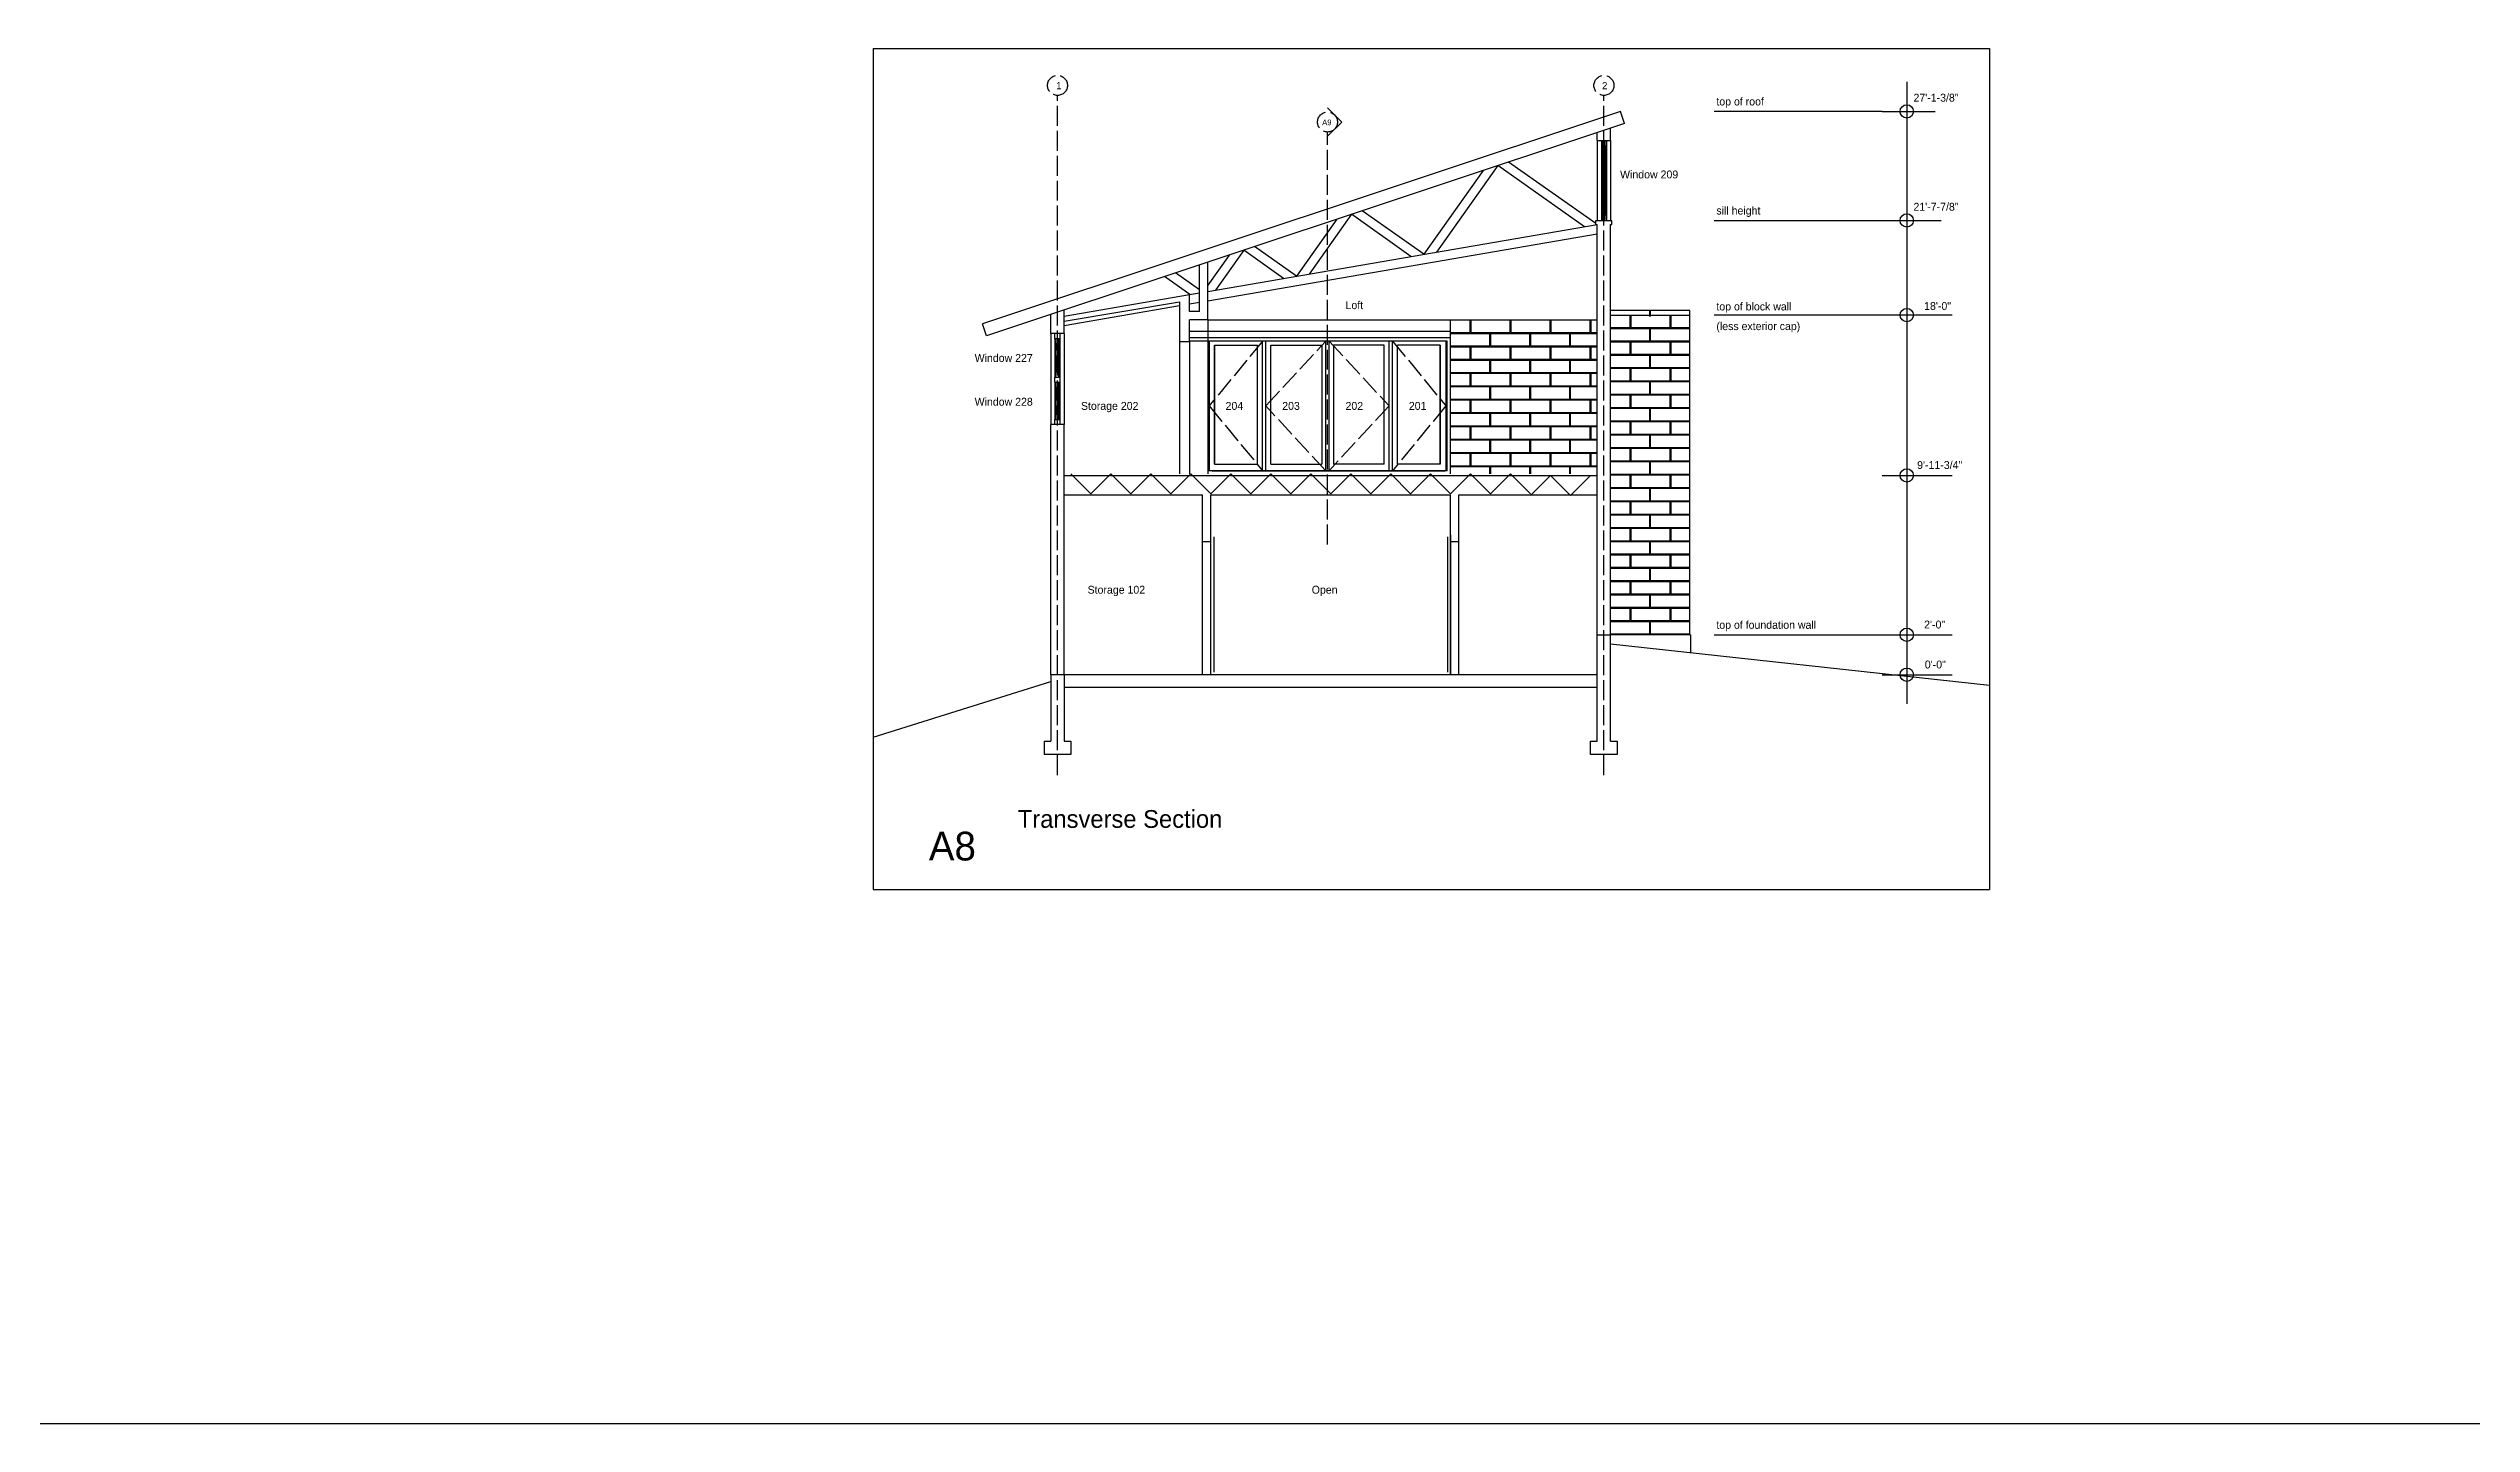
# Model space of a CAD drawing. Header units: inches. Extents: x 967 to 8475, y 257 to 3434.
# Drawn here: x 4509 to 5963, y 257 to 1082 of the extents above; entities that cross this region are included whole.
import ezdxf

# ---------------------------------------------------------------- set-up
doc = ezdxf.new("R2010")
doc.units = ezdxf.units.IN
doc.header["$MEASUREMENT"] = 0
doc.linetypes.add('ACAD_ISO02W100', pattern=[15, 12, -3])
for name, color, linetype in [('blocks', 251, 'Continuous'), ('const', 7, 'Continuous'), ('e1', 7, 'Continuous'), ('e2', 251, 'Continuous'), ('glass', 172, 'Continuous'), ('glassSwing', 172, 'ACAD_ISO02W100'), ('grid', 252, 'ACAD_ISO02W100'), ('walls', 7, 'Continuous')]:
    doc.layers.add(name, color=color, linetype=linetype)

msp = doc.modelspace()

# ---------------------------------------------------------------- linework, layer by layer
for p, q in [((5003.7, 1082.4), (5003.7, 577.4)), ((5003.7, 1082.4), (5673.8, 1082.4)), ((5673.8, 1082.4), (5673.8, 577.4)), ((5438.3, 730.3), (5446.3, 730.3)), ((5003.7, 577.4), (5673.8, 577.4))]:
    msp.add_line(p, q)
at = {"layer": 'blocks'}
for p, q in [((5362, 911.8), (5362, 919.3)), ((5362.5, 919.3), (5362.5, 911.8)), ((5386, 911.8), (5386, 919.3)), ((5386.5, 919.3), (5386.5, 911.8)), ((5410, 911.8), (5410, 919.3)), ((5410.5, 919.3), (5410.5, 911.8)), ((5434, 911.8), (5434, 919.3)), ((5434.5, 919.3), (5434.5, 911.8)), ((5446.3, 922.3), (5458, 922.3)), ((5458, 914.8), (5458, 922.3)), ((5458.5, 922.3), (5482, 922.3)), ((5458.5, 922.3), (5458.5, 914.8)), ((5469.8, 921.5), (5469.8, 925)), ((5470.3, 921.5), (5470.3, 925)), ((5482, 914.8), (5482, 922.3)), ((5482.5, 922.3), (5493.8, 922.3)), ((5482.5, 922.3), (5482.5, 914.8)), ((5350.3, 911.8), (5362, 911.8)), ((5350.3, 911.3), (5373.8, 911.3)), ((5350.3, 903.8), (5373.8, 903.8)), ((5350.3, 903.3), (5362, 903.3)), ((5362, 895.8), (5362, 903.3)), ((5362.5, 911.8), (5386, 911.8)), ((5362.5, 903.3), (5386, 903.3)), ((5362.5, 903.3), (5362.5, 895.8)), ((5373.8, 903.8), (5373.8, 911.3)), ((5374.3, 911.3), (5397.8, 911.3)), ((5374.3, 911.3), (5374.3, 903.8)), ((5374.3, 903.8), (5397.8, 903.8)), ((5386, 895.8), (5386, 903.3)), ((5386.5, 911.8), (5410, 911.8)), ((5386.5, 903.3), (5410, 903.3)), ((5386.5, 903.3), (5386.5, 895.8)), ((5397.8, 903.8), (5397.8, 911.3)), ((5398.3, 911.3), (5421.8, 911.3)), ((5398.3, 911.3), (5398.3, 903.8)), ((5398.3, 903.8), (5421.8, 903.8)), ((5410, 895.8), (5410, 903.3)), ((5410.5, 911.8), (5434, 911.8)), ((5410.5, 903.3), (5410.5, 895.8)), ((5410.5, 903.3), (5434, 903.3)), ((5421.8, 903.8), (5421.8, 911.3)), ((5422.3, 911.3), (5438.3, 911.3)), ((5422.3, 903.8), (5422.3, 911.3)), ((5422.3, 903.8), (5438.3, 903.8)), ((5434, 895.8), (5434, 903.3)), ((5434.5, 911.8), (5438.3, 911.8)), ((5434.5, 903.3), (5434.5, 895.8)), ((5434.5, 903.3), (5438.3, 903.3)), ((5446.3, 914.8), (5458, 914.8)), ((5446.3, 914.3), (5469.8, 914.3)), ((5446.3, 906.8), (5469.8, 906.8)), ((5446.3, 906.3), (5458, 906.3)), ((5458, 898.8), (5458, 906.3)), ((5458.5, 914.8), (5482, 914.8)), ((5458.5, 906.3), (5482, 906.3)), ((5458.5, 906.3), (5458.5, 898.8)), ((5469.8, 906.8), (5469.8, 914.3)), ((5470.3, 914.3), (5493.8, 914.3)), ((5470.3, 906.8), (5470.3, 914.3)), ((5470.3, 906.8), (5493.8, 906.8)), ((5482, 898.8), (5482, 906.3)), ((5482.5, 914.8), (5493.8, 914.8)), ((5482.5, 906.3), (5493.8, 906.3)), ((5482.5, 906.3), (5482.5, 898.8)), ((5350.3, 895.8), (5362, 895.8)), ((5350.3, 895.3), (5373.8, 895.3)), ((5350.3, 887.8), (5373.8, 887.8)), ((5350.3, 887.3), (5362, 887.3)), ((5362, 879.8), (5362, 887.3)), ((5362.5, 895.8), (5386, 895.8)), ((5362.5, 887.3), (5362.5, 879.8)), ((5362.5, 887.3), (5386, 887.3)), ((5373.8, 887.8), (5373.8, 895.3)), ((5374.3, 895.3), (5397.8, 895.3)), ((5374.3, 895.3), (5374.3, 887.8)), ((5374.3, 887.8), (5397.8, 887.8)), ((5386, 879.8), (5386, 887.3)), ((5386.5, 895.8), (5410, 895.8)), ((5386.5, 887.3), (5386.5, 879.8)), ((5386.5, 887.3), (5410, 887.3)), ((5397.8, 887.8), (5397.8, 895.3)), ((5398.3, 895.3), (5421.8, 895.3)), ((5398.3, 895.3), (5398.3, 887.8)), ((5398.3, 887.8), (5421.8, 887.8)), ((5410, 879.8), (5410, 887.3)), ((5410.5, 895.8), (5434, 895.8)), ((5410.5, 887.3), (5410.5, 879.8)), ((5410.5, 887.3), (5434, 887.3)), ((5421.8, 887.8), (5421.8, 895.3)), ((5422.3, 895.3), (5438.3, 895.3)), ((5422.3, 887.8), (5422.3, 895.3)), ((5422.3, 887.8), (5438.3, 887.8)), ((5434, 879.8), (5434, 887.3)), ((5434.5, 895.8), (5438.3, 895.8)), ((5434.5, 887.3), (5434.5, 879.8)), ((5434.5, 887.3), (5438.3, 887.3)), ((5446.3, 898.8), (5458, 898.8)), ((5446.3, 898.3), (5469.8, 898.3)), ((5446.3, 890.8), (5469.8, 890.8)), ((5446.3, 890.3), (5458, 890.3)), ((5458, 882.8), (5458, 890.3)), ((5458.5, 898.8), (5482, 898.8)), ((5458.5, 890.3), (5482, 890.3)), ((5458.5, 890.3), (5458.5, 882.8)), ((5469.8, 890.8), (5469.8, 898.3)), ((5470.3, 898.3), (5493.8, 898.3)), ((5470.3, 890.8), (5470.3, 898.3)), ((5470.3, 890.8), (5493.8, 890.8)), ((5482, 882.8), (5482, 890.3)), ((5482.5, 898.8), (5493.8, 898.8)), ((5482.5, 890.3), (5493.8, 890.3)), ((5482.5, 890.3), (5482.5, 882.8)), ((5350.3, 879.8), (5362, 879.8)), ((5350.3, 879.3), (5373.8, 879.3)), ((5362.5, 879.8), (5386, 879.8)), ((5373.8, 871.8), (5373.8, 879.3)), ((5374.3, 879.3), (5374.3, 871.8)), ((5374.3, 879.3), (5397.8, 879.3)), ((5386.5, 879.8), (5410, 879.8)), ((5397.8, 871.8), (5397.8, 879.3)), ((5398.3, 879.3), (5421.8, 879.3)), ((5398.3, 879.3), (5398.3, 871.8)), ((5410.5, 879.8), (5434, 879.8)), ((5421.8, 871.8), (5421.8, 879.3)), ((5422.3, 871.8), (5422.3, 879.3)), ((5422.3, 879.3), (5438.3, 879.3)), ((5434.5, 879.8), (5438.3, 879.8)), ((5446.3, 882.8), (5458, 882.8)), ((5446.3, 882.3), (5469.8, 882.3)), ((5446.3, 874.8), (5469.8, 874.8)), ((5446.3, 874.3), (5458, 874.3)), ((5458, 866.8), (5458, 874.3)), ((5458.5, 882.8), (5482, 882.8)), ((5458.5, 874.3), (5482, 874.3)), ((5458.5, 874.3), (5458.5, 866.8)), ((5469.8, 874.8), (5469.8, 882.3)), ((5470.3, 882.3), (5493.8, 882.3)), ((5470.3, 874.8), (5470.3, 882.3)), ((5470.3, 874.8), (5493.8, 874.8)), ((5482, 866.8), (5482, 874.3)), ((5482.5, 882.8), (5493.8, 882.8)), ((5482.5, 874.3), (5493.8, 874.3)), ((5482.5, 874.3), (5482.5, 866.8)), ((5350.3, 871.8), (5373.8, 871.8)), ((5350.3, 871.3), (5362, 871.3)), ((5350.3, 863.8), (5362, 863.8)), ((5350.3, 863.3), (5373.8, 863.3)), ((5362, 863.8), (5362, 871.3)), ((5362.5, 871.3), (5386, 871.3)), ((5362.5, 871.3), (5362.5, 863.8)), ((5362.5, 863.8), (5386, 863.8)), ((5373.8, 855.8), (5373.8, 863.3)), ((5374.3, 871.8), (5397.8, 871.8)), ((5374.3, 863.3), (5397.8, 863.3)), ((5374.3, 863.3), (5374.3, 855.8)), ((5386, 863.8), (5386, 871.3)), ((5386.5, 871.3), (5410, 871.3)), ((5386.5, 871.3), (5386.5, 863.8)), ((5386.5, 863.8), (5410, 863.8)), ((5397.8, 855.8), (5397.8, 863.3)), ((5398.3, 871.8), (5421.8, 871.8)), ((5398.3, 863.3), (5421.8, 863.3)), ((5398.3, 863.3), (5398.3, 855.8)), ((5410, 863.8), (5410, 871.3)), ((5410.5, 871.3), (5410.5, 863.8)), ((5410.5, 871.3), (5434, 871.3)), ((5410.5, 863.8), (5434, 863.8)), ((5421.8, 855.8), (5421.8, 863.3)), ((5422.3, 871.8), (5438.3, 871.8)), ((5422.3, 863.3), (5438.3, 863.3)), ((5422.3, 855.8), (5422.3, 863.3)), ((5434, 863.8), (5434, 871.3)), ((5434.5, 871.3), (5434.5, 863.8)), ((5434.5, 871.3), (5438.3, 871.3)), ((5434.5, 863.8), (5438.3, 863.8)), ((5446.3, 866.8), (5458, 866.8)), ((5446.3, 866.3), (5469.8, 866.3)), ((5446.3, 858.8), (5469.8, 858.8)), ((5446.3, 858.3), (5458, 858.3)), ((5458, 850.8), (5458, 858.3)), ((5458.5, 866.8), (5482, 866.8)), ((5458.5, 858.3), (5482, 858.3)), ((5458.5, 858.3), (5458.5, 850.8)), ((5469.8, 858.8), (5469.8, 866.3)), ((5470.3, 866.3), (5493.8, 866.3)), ((5470.3, 858.8), (5470.3, 866.3)), ((5470.3, 858.8), (5493.8, 858.8)), ((5482, 850.8), (5482, 858.3)), ((5482.5, 866.8), (5493.8, 866.8)), ((5482.5, 858.3), (5493.8, 858.3)), ((5482.5, 858.3), (5482.5, 850.8)), ((5350.3, 855.8), (5373.8, 855.8)), ((5350.3, 855.3), (5362, 855.3)), ((5350.3, 847.8), (5362, 847.8)), ((5350.3, 847.3), (5373.8, 847.3)), ((5362, 847.8), (5362, 855.3)), ((5362.5, 855.3), (5386, 855.3)), ((5362.5, 855.3), (5362.5, 847.8)), ((5362.5, 847.8), (5386, 847.8)), ((5373.8, 839.8), (5373.8, 847.3)), ((5374.3, 855.8), (5397.8, 855.8)), ((5374.3, 847.3), (5397.8, 847.3)), ((5374.3, 847.3), (5374.3, 839.8)), ((5386, 847.8), (5386, 855.3)), ((5386.5, 855.3), (5410, 855.3)), ((5386.5, 855.3), (5386.5, 847.8)), ((5386.5, 847.8), (5410, 847.8)), ((5397.8, 839.8), (5397.8, 847.3)), ((5398.3, 855.8), (5421.8, 855.8)), ((5398.3, 847.3), (5421.8, 847.3)), ((5398.3, 847.3), (5398.3, 839.8)), ((5410, 847.8), (5410, 855.3)), ((5410.5, 855.3), (5410.5, 847.8)), ((5410.5, 855.3), (5434, 855.3)), ((5410.5, 847.8), (5434, 847.8)), ((5421.8, 839.8), (5421.8, 847.3)), ((5422.3, 855.8), (5438.3, 855.8)), ((5422.3, 847.3), (5438.3, 847.3)), ((5422.3, 839.8), (5422.3, 847.3)), ((5434, 847.8), (5434, 855.3)), ((5434.5, 855.3), (5434.5, 847.8)), ((5434.5, 855.3), (5438.3, 855.3)), ((5434.5, 847.8), (5438.3, 847.8)), ((5446.3, 850.8), (5458, 850.8)), ((5446.3, 850.3), (5469.8, 850.3)), ((5458.5, 850.8), (5482, 850.8)), ((5469.8, 842.8), (5469.8, 850.3)), ((5470.3, 850.3), (5493.8, 850.3)), ((5470.3, 842.8), (5470.3, 850.3)), ((5482.5, 850.8), (5493.8, 850.8)), ((5350.3, 839.8), (5373.8, 839.8)), ((5350.3, 839.3), (5362, 839.3)), ((5350.3, 831.8), (5362, 831.8)), ((5350.3, 831.3), (5373.8, 831.3)), ((5362, 831.8), (5362, 839.3)), ((5362.5, 839.3), (5386, 839.3)), ((5362.5, 839.3), (5362.5, 831.8)), ((5362.5, 831.8), (5386, 831.8)), ((5373.8, 827), (5373.8, 831.3)), ((5374.3, 839.8), (5397.8, 839.8)), ((5374.3, 831.3), (5374.3, 827)), ((5374.3, 831.3), (5397.8, 831.3)), ((5386, 831.8), (5386, 839.3)), ((5386.5, 839.3), (5410, 839.3)), ((5386.5, 839.3), (5386.5, 831.8)), ((5386.5, 831.8), (5410, 831.8)), ((5397.8, 827), (5397.8, 831.3)), ((5398.3, 839.8), (5421.8, 839.8)), ((5398.3, 831.3), (5421.8, 831.3)), ((5398.3, 831.3), (5398.3, 827)), ((5410, 831.8), (5410, 839.3)), ((5410.5, 839.3), (5434, 839.3)), ((5410.5, 839.3), (5410.5, 831.8)), ((5410.5, 831.8), (5434, 831.8)), ((5421.8, 827), (5421.8, 831.3)), ((5422.3, 839.8), (5438.3, 839.8)), ((5422.3, 827), (5422.3, 831.3)), ((5422.3, 831.3), (5438.3, 831.3)), ((5434, 831.8), (5434, 839.3)), ((5434.5, 839.3), (5434.5, 831.8)), ((5434.5, 839.3), (5438.3, 839.3)), ((5434.5, 831.8), (5438.3, 831.8)), ((5446.3, 842.8), (5469.8, 842.8)), ((5446.3, 842.3), (5458, 842.3)), ((5446.3, 834.8), (5458, 834.8)), ((5446.3, 834.3), (5469.8, 834.3)), ((5458, 834.8), (5458, 842.3)), ((5458.5, 842.3), (5482, 842.3)), ((5458.5, 842.3), (5458.5, 834.8)), ((5458.5, 834.8), (5482, 834.8)), ((5469.8, 826.8), (5469.8, 834.3)), ((5470.3, 842.8), (5493.8, 842.8)), ((5470.3, 834.3), (5493.8, 834.3)), ((5470.3, 826.8), (5470.3, 834.3)), ((5482, 834.8), (5482, 842.3)), ((5482.5, 842.3), (5493.8, 842.3)), ((5482.5, 842.3), (5482.5, 834.8)), ((5482.5, 834.8), (5493.8, 834.8)), ((5446.3, 826.8), (5469.8, 826.8)), ((5446.3, 826.3), (5458, 826.3)), ((5446.3, 818.8), (5458, 818.8)), ((5446.3, 818.3), (5469.8, 818.3)), ((5458, 818.8), (5458, 826.3)), ((5458.5, 826.3), (5482, 826.3)), ((5458.5, 826.3), (5458.5, 818.8)), ((5458.5, 818.8), (5482, 818.8)), ((5469.8, 810.8), (5469.8, 818.3)), ((5470.3, 826.8), (5493.8, 826.8)), ((5470.3, 818.3), (5493.8, 818.3)), ((5470.3, 810.8), (5470.3, 818.3)), ((5482, 818.8), (5482, 826.3)), ((5482.5, 826.3), (5493.8, 826.3)), ((5482.5, 826.3), (5482.5, 818.8)), ((5482.5, 818.8), (5493.8, 818.8)), ((5446.3, 810.8), (5469.8, 810.8)), ((5446.3, 810.3), (5458, 810.3)), ((5446.3, 802.8), (5458, 802.8)), ((5446.3, 802.3), (5469.8, 802.3)), ((5458, 802.8), (5458, 810.3)), ((5458.5, 810.3), (5482, 810.3)), ((5458.5, 810.3), (5458.5, 802.8)), ((5458.5, 802.8), (5482, 802.8)), ((5469.8, 794.8), (5469.8, 802.3)), ((5470.3, 810.8), (5493.8, 810.8)), ((5470.3, 802.3), (5493.8, 802.3)), ((5470.3, 794.8), (5470.3, 802.3)), ((5482, 802.8), (5482, 810.3)), ((5482.5, 810.3), (5493.8, 810.3)), ((5482.5, 810.3), (5482.5, 802.8)), ((5482.5, 802.8), (5493.8, 802.8)), ((5446.3, 794.8), (5469.8, 794.8)), ((5446.3, 794.3), (5458, 794.3)), ((5446.3, 786.8), (5458, 786.8)), ((5446.3, 786.3), (5469.8, 786.3)), ((5458, 786.8), (5458, 794.3)), ((5458.5, 794.3), (5482, 794.3)), ((5458.5, 794.3), (5458.5, 786.8)), ((5458.5, 786.8), (5482, 786.8)), ((5469.8, 778.8), (5469.8, 786.3)), ((5470.3, 794.8), (5493.8, 794.8)), ((5470.3, 786.3), (5493.8, 786.3)), ((5470.3, 778.8), (5470.3, 786.3)), ((5482, 786.8), (5482, 794.3)), ((5482.5, 794.3), (5493.8, 794.3)), ((5482.5, 794.3), (5482.5, 786.8)), ((5482.5, 786.8), (5493.8, 786.8)), ((5446.3, 778.8), (5469.8, 778.8)), ((5446.3, 778.3), (5458, 778.3)), ((5458, 770.8), (5458, 778.3)), ((5458.5, 778.3), (5482, 778.3)), ((5458.5, 778.3), (5458.5, 770.8)), ((5470.3, 778.8), (5493.8, 778.8)), ((5482, 770.8), (5482, 778.3)), ((5482.5, 778.3), (5493.8, 778.3)), ((5482.5, 778.3), (5482.5, 770.8)), ((5446.3, 770.8), (5458, 770.8)), ((5446.3, 770.3), (5469.8, 770.3)), ((5446.3, 762.8), (5469.8, 762.8)), ((5446.3, 762.3), (5458, 762.3)), ((5458, 754.8), (5458, 762.3)), ((5458.5, 770.8), (5482, 770.8)), ((5458.5, 762.3), (5482, 762.3)), ((5458.5, 762.3), (5458.5, 754.8)), ((5469.8, 762.8), (5469.8, 770.3)), ((5470.3, 770.3), (5493.8, 770.3)), ((5470.3, 762.8), (5470.3, 770.3)), ((5470.3, 762.8), (5493.8, 762.8)), ((5482, 754.8), (5482, 762.3)), ((5482.5, 770.8), (5493.8, 770.8)), ((5482.5, 762.3), (5493.8, 762.3)), ((5482.5, 762.3), (5482.5, 754.8)), ((5446.3, 754.8), (5458, 754.8)), ((5446.3, 754.3), (5469.8, 754.3)), ((5446.3, 746.8), (5469.8, 746.8)), ((5446.3, 746.3), (5458, 746.3)), ((5458, 738.8), (5458, 746.3)), ((5458.5, 754.8), (5482, 754.8)), ((5458.5, 746.3), (5482, 746.3)), ((5458.5, 746.3), (5458.5, 738.8)), ((5469.8, 746.8), (5469.8, 754.3)), ((5470.3, 746.8), (5470.3, 754.3)), ((5470.3, 754.3), (5493.8, 754.3)), ((5470.3, 746.8), (5493.8, 746.8)), ((5482, 738.8), (5482, 746.3)), ((5482.5, 754.8), (5493.8, 754.8)), ((5482.5, 746.3), (5482.5, 738.8)), ((5482.5, 746.3), (5493.8, 746.3)), ((5446.3, 738.8), (5458, 738.8)), ((5446.3, 738.3), (5469.8, 738.3)), ((5446.3, 730.8), (5469.8, 730.8)), ((5458.5, 738.8), (5482, 738.8)), ((5469.8, 730.8), (5469.8, 738.3)), ((5470.3, 738.3), (5493.8, 738.3)), ((5470.3, 730.8), (5470.3, 738.3)), ((5470.3, 730.8), (5493.8, 730.8)), ((5482.5, 738.8), (5493.8, 738.8))]:
    msp.add_line(p, q, dxfattribs=at)
at = {"layer": 'e1'}
for p, q in [((5350.3, 827), (5350.3, 919.4)), ((5187.5, 906.3), (5187.5, 827)), ((5193.5, 906.7), (5193.5, 827)), ((5201.3, 706.3), (5201.3, 786.3)), ((5206.3, 706.3), (5206.3, 786.3)), ((5350.3, 706.3), (5350.3, 786.3)), ((5355.3, 706.3), (5355.3, 786.3)), ((1267.5, 256.6), (6357.7, 256.6))]:
    msp.add_line(p, q, dxfattribs=at)
at = {"layer": 'e2'}
for p, q in [((5624.1, 1062.4), (5624.1, 688.8)), ((5609.3, 1044.6), (5508.4, 1044.6)), ((5609.3, 1044.6), (5641.1, 1044.6)), ((5438.3, 1027.1), (5438.3, 979.1)), ((5438.3, 1026.5), (5438.3, 1023.5)), ((5440.8, 1027.1), (5440.8, 979.1)), ((5441.4, 1024.1), (5441.4, 982.1)), ((5443.1, 1024.1), (5443.1, 982.1)), ((5443.8, 1027.1), (5443.8, 979.1)), ((5446.3, 1027.1), (5446.3, 979.1)), ((5369.8, 1009.1), (5334.2, 958.8)), ((5378.6, 1012.1), (5341.8, 960.1)), ((5430.6, 975.3), (5378.6, 1012.1)), ((5437.5, 977.2), (5385.1, 1014.2)), ((5204.5, 936.5), (5438.3, 976.6)), ((5281.9, 979.8), (5257.7, 945.6)), ((5290.7, 982.8), (5265.3, 946.9)), ((5326.5, 957.4), (5290.7, 982.8)), ((5334.2, 958.8), (5297.1, 984.9)), ((5508.4, 979.1), (5644.8, 979.1)), ((5204.5, 930.9), (5438.3, 971)), ((5226.1, 961.2), (5209.1, 937.3)), ((5250, 944.3), (5226.1, 961.2)), ((5257.7, 945.6), (5232.5, 963.4)), ((5193.8, 934.7), (5178.6, 945.4)), ((5199.5, 937.4), (5185.1, 947.6)), ((5217.3, 958.3), (5204.5, 940.2)), ((5193.5, 934.6), (5199.5, 935.6)), ((5118.3, 916.1), (5187.5, 928)), ((5193.5, 929), (5199.5, 930)), ((5204.5, 919.4), (5438.3, 919.4)), ((5204.5, 919.4), (5204.5, 827)), ((5493.8, 925), (5446.3, 925)), ((5493.8, 730.8), (5493.8, 925)), ((5651.3, 922.3), (5508.4, 922.3)), ((5110.3, 911.2), (5110.3, 856.6)), ((5112.8, 908.2), (5112.8, 885)), ((5113.4, 905.2), (5113.4, 888)), ((5115.1, 905.2), (5115.1, 888)), ((5115.8, 908.2), (5115.8, 885)), ((5118.3, 911.2), (5118.3, 856.6)), ((5193.5, 912.7), (5350.3, 912.7)), ((5193.5, 908.8), (5350.3, 908.8)), ((5348.3, 906.7), (5193.5, 906.7)), ((5205.4, 906.7), (5205.4, 828.8)), ((5208.6, 904.2), (5234.4, 904.2)), ((5208.6, 904.2), (5208.6, 832.8)), ((5208.6, 832.8), (5208.6, 904.2)), ((5234.4, 832.8), (5234.4, 904.2)), ((5237.4, 828.8), (5237.4, 906.7)), ((5239.4, 828.8), (5239.4, 906.7)), ((5242.4, 832.8), (5242.4, 904.2)), ((5242.4, 904.2), (5272.9, 904.2)), ((5272.9, 904.2), (5272.9, 832.8)), ((5275.4, 828.8), (5275.4, 906.7)), ((5277.4, 828.8), (5277.4, 906.7)), ((5279.9, 904.2), (5279.9, 832.8)), ((5310.4, 904.2), (5279.9, 904.2)), ((5310.4, 832.8), (5310.4, 904.2)), ((5313.4, 828.8), (5313.4, 906.7)), ((5315.4, 828.8), (5315.4, 906.7)), ((5318.4, 832.8), (5318.4, 904.2)), ((5344.1, 904.2), (5318.4, 904.2)), ((5344.1, 832.8), (5344.1, 904.2)), ((5344.1, 904.2), (5344.1, 832.8)), ((5347.4, 906.7), (5347.4, 828.8)), ((5348.3, 828.8), (5348.3, 906.7)), ((5112.8, 882), (5112.8, 859.6)), ((5113.4, 879), (5113.4, 862.6)), ((5115.1, 879), (5115.1, 862.6)), ((5115.8, 882), (5115.8, 859.6)), ((5208.6, 832.8), (5234.4, 832.8)), ((5242.4, 832.8), (5272.9, 832.8)), ((5310.4, 832.8), (5279.9, 832.8)), ((5344.1, 832.8), (5318.4, 832.8)), ((5122.3, 827), (5134.3, 815)), ((5134.3, 815), (5146.3, 827)), ((5146.3, 827), (5158.3, 815)), ((5158.3, 815), (5170.3, 827)), ((5170.3, 827), (5182.3, 815)), ((5182.3, 815), (5194.3, 827)), ((5194.3, 827), (5206.3, 815)), ((5348.3, 828.8), (5204.5, 828.8)), ((5206.3, 815), (5218.3, 827)), ((5207.1, 828.8), (5347.1, 828.8)), ((5218.3, 827), (5230.3, 815)), ((5230.3, 815), (5242.3, 827)), ((5242.3, 827), (5254.3, 815)), ((5254.3, 815), (5266.3, 827)), ((5266.3, 827), (5278.3, 815)), ((5278.3, 815), (5290.3, 827)), ((5290.3, 827), (5302.3, 815)), ((5302.3, 815), (5314.3, 827)), ((5314.3, 827), (5326.3, 815)), ((5326.3, 815), (5338.3, 827)), ((5338.3, 827), (5350.3, 815)), ((5350.3, 815), (5362.3, 827)), ((5362.3, 827), (5374.3, 815)), ((5374.3, 815), (5386.3, 827)), ((5386.3, 827), (5398.3, 815)), ((5398.3, 814), (5410.3, 826)), ((5410.3, 826), (5422.3, 814)), ((5422.3, 814), (5434.3, 826)), ((5609.3, 826), (5651.3, 826)), ((5494.3, 730.3), (5446.3, 730.3)), ((5494.3, 730.3), (5494.3, 719.6)), ((5508.4, 730.3), (5651.3, 730.3)), ((5609.3, 706.3), (5651.3, 706.3))]:
    msp.add_line(p, q, dxfattribs=at)
for centre in [(5624.1, 1044.6), (5624.1, 979.1), (5624.1, 922.3), (5624.1, 826), (5624.1, 730.3), (5624.1, 706.3)]:
    msp.add_circle(centre, 4, dxfattribs=at)
at = {"layer": 'glass'}
for p, q in [((5442.3, 1024.1), (5442.3, 982.1)), ((5114.3, 905.2), (5114.3, 888)), ((5114.3, 879), (5114.3, 862.6))]:
    msp.add_line(p, q, dxfattribs=at)
at = {"layer": 'glassSwing'}
for p, q in [((5237.4, 906.7), (5205.4, 867.7)), ((5239.4, 867.7), (5275.4, 906.7)), ((5277.4, 906.7), (5313.4, 867.7)), ((5315.4, 906.7), (5347.4, 867.7)), ((5205.4, 867.7), (5237.4, 828.8)), ((5275.4, 828.8), (5239.4, 867.7)), ((5313.4, 867.7), (5277.4, 828.8)), ((5347.4, 867.7), (5315.4, 828.8))]:
    msp.add_line(p, q, dxfattribs=at)
at = {"layer": 'grid'}
for p, q in [((5114.3, 646), (5114.3, 1054.2)), ((5442.3, 646), (5442.3, 1054.2)), ((5276.4, 784.5), (5276.4, 1032.2))]:
    msp.add_line(p, q, dxfattribs=at)
for centre in [(5114.3, 1060.2), (5442.3, 1060.2), (5276.4, 1038.2)]:
    msp.add_circle(centre, 6, dxfattribs=at)
at = {"layer": 'walls'}
for p, q in [((5452.3, 1044.6), (5069.3, 917)), ((5454.7, 1037.4), (5071.7, 909.8)), ((5276.4, 1046.7), (5284.9, 1038.2)), ((5276.4, 1029.7), (5284.9, 1038.2)), ((5446.3, 1027.1), (5446.3, 1034.6)), ((5454.7, 1037.4), (5452.3, 1044.6)), ((5438.3, 1027.1), (5438.3, 1032)), ((5438.3, 1027.1), (5446.3, 1027.1)), ((5440.8, 1027.1), (5443.8, 1027.1)), ((5441.4, 1024.1), (5441.4, 1027.1)), ((5441.4, 1024.1), (5443.1, 1024.1)), ((5443.1, 1024.1), (5443.1, 1027.1)), ((5437.5, 976.6), (5437.5, 979.1)), ((5437.5, 979.1), (5447, 979.1)), ((5437.5, 976.6), (5438.3, 976.6)), ((5438.3, 730.3), (5438.3, 976.6)), ((5441.4, 979.1), (5441.4, 982.1)), ((5443.1, 982.1), (5441.4, 982.1)), ((5443.1, 979.1), (5443.1, 982.1)), ((5446.3, 730.3), (5446.3, 976.6)), ((5446.3, 976.6), (5447, 976.6)), ((5447, 976.6), (5447, 979.1)), ((5199.5, 924.4), (5199.5, 952.4)), ((5204.5, 919.4), (5204.5, 954)), ((5118.3, 921.7), (5193.5, 934.6)), ((5193.5, 924.4), (5193.5, 934.6)), ((5071.7, 909.8), (5069.3, 917)), ((5110.3, 911.2), (5110.3, 922.6)), ((5118.3, 918.6), (5187.5, 930.3)), ((5118.3, 911.2), (5118.3, 925.3)), ((5187.5, 930.3), (5187.5, 906.3)), ((5199.5, 924.4), (5193.5, 924.4)), ((5204.5, 919.4), (5193.5, 919.4)), ((5193.5, 906.3), (5193.5, 919.4)), ((5118.3, 911.2), (5110.3, 911.2)), ((5112.8, 908.2), (5112.8, 911.2)), ((5112.8, 908.2), (5115.8, 908.2)), ((5113.4, 905.2), (5113.4, 908.2)), ((5113.4, 905.2), (5115.1, 905.2)), ((5115.1, 905.2), (5115.1, 908.2)), ((5115.8, 911.2), (5115.8, 908.2)), ((5193.5, 906.3), (5187.5, 906.3)), ((5113.4, 885), (5113.4, 888)), ((5115.1, 888), (5113.4, 888)), ((5115.1, 885), (5115.1, 888)), ((5112.8, 885), (5115.8, 885)), ((5112.8, 882), (5112.8, 885)), ((5112.8, 882), (5115.8, 882)), ((5113.4, 879), (5113.4, 882)), ((5113.4, 879), (5115.1, 879)), ((5115.1, 879), (5115.1, 882)), ((5115.8, 885), (5115.8, 882)), ((5112.8, 859.6), (5115.8, 859.6)), ((5112.8, 856.6), (5112.8, 859.6)), ((5115.1, 862.6), (5113.4, 862.6)), ((5113.4, 859.6), (5113.4, 862.6)), ((5115.1, 859.6), (5115.1, 862.6)), ((5115.8, 859.6), (5115.8, 856.6)), ((5110.3, 706.3), (5110.3, 856.6)), ((5118.3, 856.6), (5110.3, 856.6)), ((5118.3, 706.3), (5118.3, 856.6)), ((5118.3, 826), (5438.3, 826)), ((5118.3, 814.3), (5201.3, 814.3)), ((5201.3, 786.3), (5201.3, 814.3)), ((5206.3, 814.3), (5350.3, 814.3)), ((5206.3, 786.3), (5206.3, 814.3)), ((5350.3, 786.3), (5350.3, 814.3)), ((5355.3, 814.3), (5438.3, 814.3)), ((5355.3, 786.3), (5355.3, 814.3)), ((5201.3, 786.3), (5206.3, 786.3)), ((5208.1, 789.2), (5208.1, 707.9)), ((5348.4, 789.2), (5348.4, 707.9)), ((5350.3, 790.3), (5350.3, 706.3)), ((5350.3, 786.3), (5355.3, 786.3)), ((5438.3, 666.3), (5438.3, 730.3)), ((5446.3, 666.3), (5446.3, 730.3)), ((5446.3, 724.8), (5673.8, 700.1)), ((5003.7, 668.8), (5110.3, 702.3)), ((5438.3, 706.3), (5110.3, 706.3)), ((5110.3, 706.3), (5110.3, 686.8)), ((5110.3, 703.4), (5110.3, 666.3)), ((5118.3, 706.3), (5118.3, 666.3)), ((5118.3, 698.8), (5438.3, 698.8)), ((5106.3, 666.3), (5110.3, 666.3)), ((5106.3, 666.3), (5106.3, 658.3)), ((5122.3, 658.3), (5106.3, 658.3)), ((5110.3, 658.3), (5106.3, 658.3)), ((5118.3, 666.3), (5122.3, 666.3)), ((5122.3, 666.3), (5122.3, 658.3)), ((5434.3, 666.3), (5438.3, 666.3)), ((5434.3, 658.3), (5434.3, 666.3)), ((5450.3, 658.3), (5434.3, 658.3)), ((5446.3, 666.3), (5450.3, 666.3)), ((5450.3, 666.3), (5450.3, 658.3))]:
    msp.add_line(p, q, dxfattribs=at)

# ---------------------------------------------------------------- texts
at = {"layer": 'const', "attachment_point": 1}
for s, insert, char_height, width in [('1', (5113.5, 1062.2), 4.26, 1625.197), ('2', (5441.2, 1062.2), 4.26, 1625.197), ('top of roof', (5509.8, 1052.9), 4.736, 1805.775), ('27\'-1-3/8"', (5628.1, 1055.2), 4.74, 1805.775), ('A9', (5273.2, 1039.7), 3.41, 1300.158), ('Window 209', (5452, 1009.1), 4.74, 1805.775), ('21\'-7-7/8"', (5628.1, 989.7), 4.74, 1805.775), ('sill height', (5509.8, 987.4), 4.736, 1805.775), ('Loft', (5287.2, 930.6), 4.74, 1805.775), ('top of block wall', (5509.8, 929.8), 4.736, 1805.775), ('(less exterior cap)', (5509.8, 918), 4.736, 1805.775), ('18\'-0"', (5634.5, 930.1), 4.74, 1805.775), ('Window 227', (5064.6, 898.9), 4.74, 1805.775), ('Window 228', (5064.6, 872.6), 4.74, 1805.775), ('Storage 202', (5128.4, 870.1), 4.736, 1805.775), ('204', (5215.2, 870.1), 4.74, 1805.775), ('203', (5249.2, 870.1), 4.74, 1805.775), ('202', (5287.2, 870.1), 4.74, 1805.775), ('201', (5325.2, 870.1), 4.74, 1805.775), ('9\'-11-3/4"', (5630.3, 834.6), 4.74, 1805.775), ('Storage 102', (5132.4, 759.7), 4.736, 1805.775), ('Open', (5266.9, 759.7), 4.74, 1805.775), ('top of foundation wall', (5509.8, 738.6), 4.736, 1805.775), ('2\'-0"', (5634.5, 738.8), 4.74, 1805.775), ('0\'-0"', (5634.9, 714.8), 4.74, 1805.775), ('Transverse Section', (5090.5, 625), 10.656, 4062.993), ('A8', (5037.1, 612), 17.26, 6582.049)]:
    msp.add_mtext(s, dxfattribs=dict(at, insert=insert, char_height=char_height, width=width))

doc.saveas('drawing.dxf')
